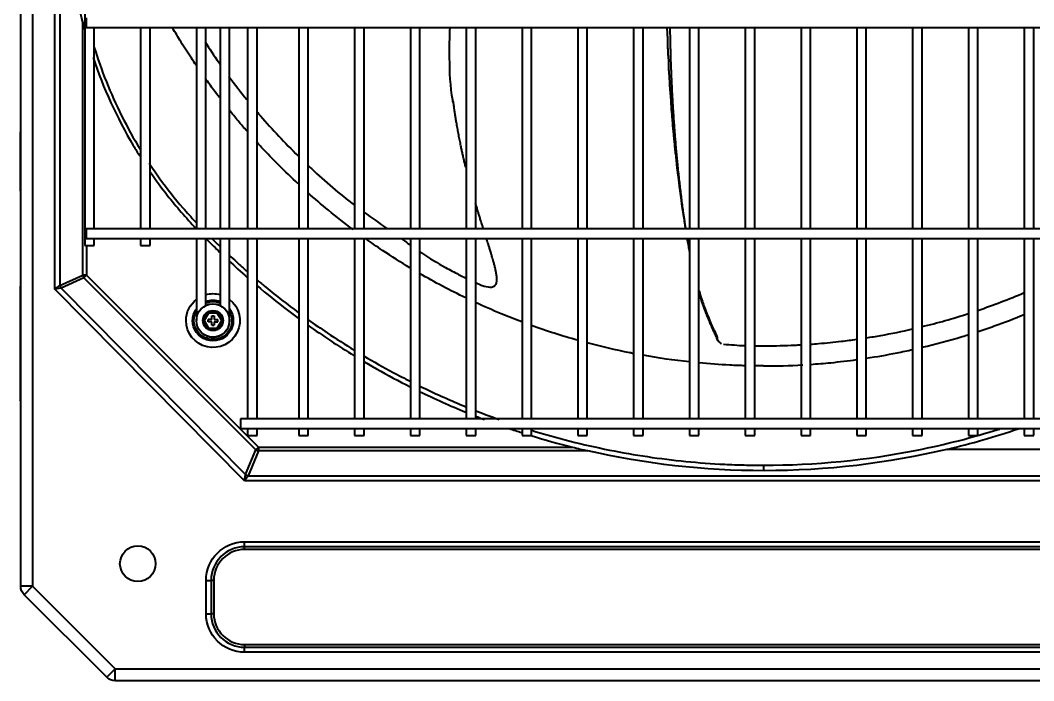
# Model space of a CAD drawing. Extents: x 58467 to 79089, y -33726 to -17391.
# Drawn here: x 78372.49 to 78415.17, y -19601.97 to -19574.17 of the extents above; entities that cross this region are included whole.
import ezdxf

# ---------------------------------------------------------------- set-up
doc = ezdxf.new("R2010")
doc.units = 0
doc.header["$LTSCALE"] = 100
doc.layers.add('+ENTE-ST-DOSEME USTU KONDDRENAJ', color=110, linetype='DOSEMEUSTUKONDENSDRENAJ_LINE', lineweight=40)
doc.linetypes.add('DOSEMEUSTUKONDENSDRENAJ_LINE', pattern='A,300,-40,["CD",Standard,S=15,R=0,X=-35,Y=-7.5],0', length=340)

# ---------------------------------------------------------------- blocks, each defined once
blk = doc.blocks.new('4. KAT SOL')
at = {"color": 3}
for p, q in [((54063.101, -32299.078, -3.539), (54063.101, -32231.073, -3.539)), ((54063.601, -32231.073, -3.539), (54063.601, -32299.078, -3.539)), ((54064.542, -32286.564, -3.539), (54064.542, -32237.509, -3.539)), ((54064.754, -32237.661, -3.539), (54064.754, -32286.412, -3.539)), ((54065.797, -32239.34, -3.539), (54065.797, -32284.733, -3.539)), ((54065.854, -32275.154, -3.539), (54065.854, -32275.354, -3.539)), ((54065.711, -32285.978, -3.539), (54065.711, -32275.331, -3.539)), ((54065.854, -32275.354, -3.539), (54065.854, -32275.554, -3.539)), ((54065.854, -32275.554, -3.539), (54184.216, -32275.554, -3.539)), ((54066.197, -32284.033, -3.539), (54066.197, -32275.554, -3.539)), ((54068.146, -32275.554, -3.539), (54068.146, -32284.033, -3.539)), ((54068.546, -32284.033, -3.539), (54068.546, -32275.554, -3.539)), ((54070.496, -32275.554, -3.539), (54070.496, -32284.032, -3.539)), ((54070.896, -32284.032, -3.539), (54070.896, -32275.554, -3.539)), ((54071.496, -32275.554, -3.539), (54071.496, -32284.033, -3.539)), ((54071.895, -32284.033, -3.539), (54071.896, -32275.554, -3.539)), ((54072.653, -32275.554, -3.539), (54072.653, -32284.032, -3.539)), ((54073.053, -32284.032, -3.539), (54073.053, -32275.554, -3.539)), ((54074.809, -32275.554, -3.539), (54074.809, -32284.032, -3.539)), ((54075.209, -32284.032, -3.539), (54075.209, -32275.554, -3.539)), ((54077.159, -32275.554, -3.539), (54077.159, -32284.032, -3.539)), ((54077.559, -32284.032, -3.539), (54077.559, -32275.554, -3.539)), ((54079.508, -32275.554, -3.539), (54079.508, -32284.032, -3.539)), ((54079.908, -32284.032, -3.539), (54079.908, -32275.554, -3.539)), ((54081.858, -32275.554, -3.539), (54081.858, -32284.032, -3.539)), ((54082.258, -32284.032, -3.539), (54082.258, -32275.554, -3.539)), ((54084.208, -32275.554, -3.539), (54084.208, -32284.032, -3.539)), ((54084.608, -32284.032, -3.539), (54084.608, -32275.554, -3.539)), ((54086.557, -32275.554, -3.539), (54086.557, -32284.032, -3.539)), ((54086.957, -32284.032, -3.539), (54086.957, -32275.554, -3.539)), ((54088.907, -32275.554, -3.539), (54088.907, -32284.032, -3.539)), ((54089.307, -32284.032, -3.539), (54089.307, -32275.554, -3.539)), ((54091.257, -32275.554, -3.539), (54091.257, -32284.032, -3.539)), ((54091.657, -32284.032, -3.539), (54091.657, -32275.554, -3.539)), ((54093.606, -32275.554, -3.539), (54093.606, -32284.032, -3.539)), ((54094.006, -32284.032, -3.539), (54094.006, -32275.554, -3.539)), ((54095.956, -32275.554, -3.539), (54095.956, -32284.032, -3.539)), ((54096.356, -32284.032, -3.539), (54096.356, -32275.554, -3.539)), ((54098.305, -32275.554, -3.539), (54098.305, -32284.032, -3.539)), ((54098.705, -32284.032, -3.539), (54098.705, -32275.554, -3.539)), ((54100.655, -32275.554, -3.539), (54100.655, -32284.032, -3.539)), ((54101.055, -32284.032, -3.539), (54101.055, -32275.554, -3.539)), ((54103.006, -32275.554, -3.539), (54103.006, -32284.032, -3.539)), ((54103.406, -32284.032, -3.539), (54103.406, -32275.554, -3.539)), ((54105.355, -32275.554, -3.539), (54105.355, -32284.032, -3.539)), ((54105.755, -32284.032, -3.539), (54105.755, -32275.554, -3.539)), ((54063.081, -32279.967, -3.539), (54063.081, -32280.267, -3.539)), ((54063.081, -32280.267, -3.539), (54063.081, -32282.45, -3.539)), ((54063.101, -32280.267, -3.539), (54063.081, -32280.267, -3.539)), ((54184.216, -32284.033, -3.539), (54065.854, -32284.033, -3.539)), ((54065.854, -32284.033, -3.539), (54065.854, -32284.233, -3.539)), ((54065.854, -32284.233, -3.539), (54065.854, -32284.433, -3.539)), ((54065.854, -32284.433, -3.539), (54184.216, -32284.433, -3.539)), ((54066.197, -32284.733, -3.539), (54066.197, -32284.433, -3.539)), ((54068.146, -32284.433, -3.539), (54068.146, -32284.733, -3.539)), ((54068.546, -32284.733, -3.539), (54068.546, -32284.433, -3.539)), ((54070.496, -32284.432, -3.539), (54070.496, -32285.567, -3.539)), ((54070.896, -32285.567, -3.539), (54070.896, -32284.432, -3.539)), ((54071.496, -32284.433, -3.539), (54071.496, -32285.567, -3.539)), ((54071.895, -32285.567, -3.539), (54071.895, -32284.433, -3.539)), ((54072.653, -32284.432, -3.539), (54072.653, -32292.031, -3.539)), ((54073.053, -32292.031, -3.539), (54073.053, -32284.432, -3.539)), ((54074.809, -32284.432, -3.539), (54074.809, -32292.031, -3.539)), ((54075.209, -32292.031, -3.539), (54075.209, -32284.432, -3.539)), ((54077.159, -32284.432, -3.539), (54077.159, -32292.031, -3.539)), ((54077.559, -32292.031, -3.539), (54077.559, -32284.432, -3.539)), ((54079.508, -32284.432, -3.539), (54079.508, -32292.031, -3.539)), ((54079.908, -32292.031, -3.539), (54079.908, -32284.432, -3.539)), ((54081.858, -32284.432, -3.539), (54081.858, -32292.031, -3.539)), ((54082.258, -32292.031, -3.539), (54082.258, -32284.432, -3.539)), ((54084.208, -32284.432, -3.539), (54084.208, -32292.031, -3.539)), ((54084.608, -32292.031, -3.539), (54084.608, -32284.432, -3.539)), ((54086.557, -32284.432, -3.539), (54086.557, -32292.031, -3.539)), ((54086.957, -32292.031, -3.539), (54086.957, -32284.432, -3.539)), ((54088.907, -32284.432, -3.539), (54088.907, -32292.031, -3.539)), ((54089.307, -32292.031, -3.539), (54089.307, -32284.432, -3.539)), ((54091.257, -32284.432, -3.539), (54091.257, -32292.031, -3.539)), ((54091.657, -32292.031, -3.539), (54091.657, -32284.432, -3.539)), ((54093.606, -32284.432, -3.539), (54093.606, -32292.031, -3.539)), ((54094.006, -32292.031, -3.539), (54094.006, -32284.432, -3.539)), ((54095.956, -32284.432, -3.539), (54095.956, -32292.031, -3.539)), ((54096.356, -32292.031, -3.539), (54096.356, -32284.432, -3.539)), ((54098.305, -32284.432, -3.539), (54098.305, -32292.031, -3.539)), ((54098.705, -32292.031, -3.539), (54098.705, -32284.432, -3.539)), ((54100.655, -32284.432, -3.539), (54100.655, -32292.031, -3.539)), ((54101.055, -32292.031, -3.539), (54101.055, -32284.432, -3.539)), ((54103.006, -32284.432, -3.539), (54103.006, -32292.031, -3.539)), ((54103.406, -32292.031, -3.539), (54103.406, -32284.432, -3.539)), ((54105.355, -32284.432, -3.539), (54105.355, -32292.031, -3.539)), ((54105.755, -32292.031, -3.539), (54105.755, -32284.432, -3.539)), ((54065.797, -32284.733, -3.539), (54066.197, -32284.733, -3.539)), ((54065.866, -32284.733, -3.539), (54065.866, -32285.978, -3.539)), ((54068.146, -32284.733, -3.539), (54068.546, -32284.733, -3.539)), ((54070.496, -32285.567, -3.539), (54070.496, -32285.85, -3.539)), ((54070.496, -32285.85, -3.539), (54070.496, -32286.215, -3.539)), ((54070.896, -32285.85, -3.539), (54070.896, -32285.567, -3.539)), ((54070.896, -32286.215, -3.539), (54070.896, -32285.85, -3.539)), ((54071.496, -32285.567, -3.539), (54071.496, -32285.85, -3.539)), ((54071.496, -32285.85, -3.539), (54071.496, -32286.215, -3.539)), ((54071.895, -32285.85, -3.539), (54071.895, -32285.567, -3.539)), ((54071.895, -32286.215, -3.539), (54071.895, -32285.85, -3.539)), ((54071.895, -32285.85, -3.539), (54071.895, -32285.85, -3.539)), ((54064.754, -32286.412, -3.539), (54065.711, -32285.978, -3.539)), ((54065.756, -32286.088, -3.539), (54064.799, -32286.522, -3.539)), ((54065.866, -32285.978, -3.539), (54065.711, -32285.978, -3.539)), ((54065.866, -32285.978, -3.539), (54065.756, -32286.088, -3.539)), ((54072.999, -32293.33, -3.539), (54065.756, -32286.088, -3.539)), ((54065.866, -32285.978, -3.539), (54073.109, -32293.22, -3.539)), ((54070.496, -32285.891, -3.539), (54070.496, -32287.875, -3.539)), ((54070.496, -32285.891, -3.539), (54070.496, -32287.889, -3.539)), ((54070.896, -32287.259, -3.539), (54070.896, -32285.891, -3.539)), ((54071.496, -32286.215, -3.539), (54071.496, -32286.498, -3.539)), ((54071.895, -32286.215, -3.539), (54071.895, -32286.215, -3.539)), ((54071.895, -32286.498, -3.539), (54071.895, -32286.215, -3.539)), ((54063.081, -32286.448, -3.539), (54063.081, -32290.931, -3.539)), ((54064.542, -32286.564, -3.539), (54064.754, -32286.412, -3.539)), ((54064.799, -32286.522, -3.539), (54064.542, -32286.564, -3.539)), ((54072.523, -32294.636, -3.539), (54064.542, -32286.564, -3.539)), ((54064.799, -32286.522, -3.539), (54072.565, -32294.378, -3.539)), ((54071.496, -32286.498, -3.539), (54071.496, -32287.259, -3.539)), ((54071.895, -32287.875, -3.539), (54071.895, -32286.498, -3.539)), ((54070.771, -32287.891, -3.539), (54070.983, -32287.523, -3.539)), ((54070.983, -32287.523, -3.539), (54071.408, -32287.523, -3.539)), ((54070.983, -32287.523, -3.539), (54071.012, -32287.573, -3.539)), ((54071.379, -32287.573, -3.539), (54071.408, -32287.523, -3.539)), ((54071.408, -32287.523, -3.539), (54071.621, -32287.891, -3.539)), ((54070.983, -32288.259, -3.539), (54070.771, -32287.891, -3.539)), ((54070.771, -32287.891, -3.539), (54070.829, -32287.891, -3.539)), ((54071.012, -32287.573, -3.539), (54070.829, -32287.891, -3.539)), ((54070.829, -32287.891, -3.539), (54071.012, -32288.209, -3.539)), ((54071.146, -32287.841, -3.539), (54070.996, -32287.841, -3.539)), ((54070.996, -32287.941, -3.539), (54070.996, -32287.841, -3.539)), ((54071.146, -32287.941, -3.539), (54070.996, -32287.941, -3.539)), ((54071.379, -32287.573, -3.539), (54071.012, -32287.573, -3.539)), ((54071.146, -32287.691, -3.539), (54071.246, -32287.691, -3.539)), ((54071.146, -32287.841, -3.539), (54071.146, -32287.691, -3.539)), ((54071.146, -32288.091, -3.539), (54071.146, -32287.941, -3.539)), ((54071.246, -32287.691, -3.539), (54071.246, -32287.841, -3.539)), ((54071.246, -32287.841, -3.539), (54071.396, -32287.841, -3.539)), ((54071.246, -32287.941, -3.539), (54071.246, -32288.091, -3.539)), ((54071.246, -32287.941, -3.539), (54071.396, -32287.941, -3.539)), ((54071.563, -32287.891, -3.539), (54071.379, -32287.573, -3.539)), ((54071.379, -32288.209, -3.539), (54071.563, -32287.891, -3.539)), ((54071.396, -32287.941, -3.539), (54071.396, -32287.841, -3.539)), ((54071.621, -32287.891, -3.539), (54071.408, -32288.259, -3.539)), ((54071.563, -32287.891, -3.539), (54071.621, -32287.891, -3.539)), ((54070.983, -32288.259, -3.539), (54071.012, -32288.209, -3.539)), ((54071.408, -32288.259, -3.539), (54070.983, -32288.259, -3.539)), ((54071.012, -32288.209, -3.539), (54071.379, -32288.209, -3.539)), ((54071.146, -32288.091, -3.539), (54071.246, -32288.091, -3.539)), ((54071.379, -32288.209, -3.539), (54071.408, -32288.259, -3.539)), ((54063.101, -32290.931, -3.539), (54063.081, -32290.931, -3.539)), ((54063.081, -32290.931, -3.539), (54063.081, -32291.231, -3.539)), ((54177.808, -32292.031, -3.539), (54072.353, -32292.031, -3.539)), ((54072.353, -32292.031, -3.539), (54072.353, -32292.231, -3.539)), ((54072.353, -32292.231, -3.539), (54072.353, -32292.431, -3.539)), ((54072.353, -32292.431, -3.539), (54177.808, -32292.431, -3.539)), ((54072.653, -32292.431, -3.539), (54072.653, -32292.731, -3.539)), ((54073.053, -32292.731, -3.539), (54073.053, -32292.431, -3.539)), ((54074.809, -32292.431, -3.539), (54074.809, -32292.731, -3.539)), ((54075.209, -32292.731, -3.539), (54075.209, -32292.431, -3.539)), ((54077.159, -32292.431, -3.539), (54077.159, -32292.731, -3.539)), ((54077.559, -32292.731, -3.539), (54077.559, -32292.431, -3.539)), ((54079.508, -32292.431, -3.539), (54079.508, -32292.731, -3.539)), ((54079.908, -32292.731, -3.539), (54079.908, -32292.431, -3.539)), ((54081.858, -32292.431, -3.539), (54081.858, -32292.731, -3.539)), ((54082.258, -32292.731, -3.539), (54082.258, -32292.431, -3.539)), ((54084.208, -32292.431, -3.539), (54084.208, -32292.731, -3.539)), ((54084.608, -32292.731, -3.539), (54084.608, -32292.431, -3.539)), ((54086.557, -32292.431, -3.539), (54086.557, -32292.731, -3.539)), ((54086.957, -32292.731, -3.539), (54086.957, -32292.431, -3.539)), ((54088.907, -32292.431, -3.539), (54088.907, -32292.731, -3.539)), ((54089.307, -32292.731, -3.539), (54089.307, -32292.431, -3.539)), ((54091.257, -32292.431, -3.539), (54091.257, -32292.731, -3.539)), ((54091.657, -32292.731, -3.539), (54091.657, -32292.431, -3.539)), ((54093.606, -32292.431, -3.539), (54093.606, -32292.731, -3.539)), ((54094.006, -32292.731, -3.539), (54094.006, -32292.431, -3.539)), ((54095.956, -32292.431, -3.539), (54095.956, -32292.731, -3.539)), ((54096.356, -32292.731, -3.539), (54096.356, -32292.431, -3.539)), ((54098.305, -32292.431, -3.539), (54098.305, -32292.731, -3.539)), ((54098.705, -32292.731, -3.539), (54098.705, -32292.431, -3.539)), ((54100.655, -32292.431, -3.539), (54100.655, -32292.731, -3.539)), ((54101.055, -32292.731, -3.539), (54101.055, -32292.431, -3.539)), ((54103.006, -32292.431, -3.539), (54103.006, -32292.731, -3.539)), ((54103.406, -32292.731, -3.539), (54103.406, -32292.431, -3.539)), ((54105.355, -32292.431, -3.539), (54105.355, -32292.731, -3.539)), ((54105.755, -32292.731, -3.539), (54105.755, -32292.431, -3.539)), ((54072.653, -32292.731, -3.539), (54073.053, -32292.731, -3.539)), ((54074.809, -32292.731, -3.539), (54075.209, -32292.731, -3.539)), ((54077.159, -32292.731, -3.539), (54077.559, -32292.731, -3.539)), ((54079.508, -32292.731, -3.539), (54079.908, -32292.731, -3.539)), ((54081.858, -32292.731, -3.539), (54082.258, -32292.731, -3.539)), ((54084.208, -32292.731, -3.539), (54084.608, -32292.731, -3.539)), ((54086.557, -32292.731, -3.539), (54086.957, -32292.731, -3.539)), ((54088.907, -32292.731, -3.539), (54089.307, -32292.731, -3.539)), ((54091.257, -32292.731, -3.539), (54091.657, -32292.731, -3.539)), ((54093.606, -32292.731, -3.539), (54094.006, -32292.731, -3.539)), ((54095.956, -32292.731, -3.539), (54096.356, -32292.731, -3.539)), ((54098.305, -32292.731, -3.539), (54098.705, -32292.731, -3.539)), ((54100.655, -32292.731, -3.539), (54101.055, -32292.731, -3.539)), ((54103.006, -32292.731, -3.539), (54103.406, -32292.731, -3.539)), ((54105.355, -32292.731, -3.539), (54105.755, -32292.731, -3.539)), ((54072.565, -32294.378, -3.539), (54072.999, -32293.33, -3.539)), ((54073.109, -32293.376, -3.539), (54072.675, -32294.424, -3.539)), ((54073.109, -32293.22, -3.539), (54072.999, -32293.33, -3.539)), ((54073.109, -32293.22, -3.539), (54086.336, -32293.22, -3.539)), ((54073.109, -32293.22, -3.539), (54073.109, -32293.376, -3.539)), ((54086.985, -32293.376, -3.539), (54073.109, -32293.376, -3.539)), ((54112.924, -32293.312, -3.539), (54102.103, -32293.312, -3.539)), ((54072.523, -32294.636, -3.539), (54072.565, -32294.378, -3.539)), ((54072.675, -32294.424, -3.539), (54072.523, -32294.636, -3.539)), ((54177.681, -32294.636, -3.539), (54072.523, -32294.636, -3.539)), ((54072.675, -32294.424, -3.539), (54177.529, -32294.424, -3.539)), ((54072.529, -32297.203, -3.539), (54177.674, -32297.203, -3.539)), ((54072.529, -32297.415, -3.539), (54072.529, -32297.203, -3.539)), ((54177.674, -32297.415, -3.539), (54072.529, -32297.415, -3.539)), ((54072.529, -32297.527, -3.539), (54072.529, -32297.415, -3.539)), ((54177.674, -32297.527, -3.539), (54072.529, -32297.527, -3.539)), ((54063.601, -32299.078, -3.539), (54063.101, -32299.078, -3.539)), ((54063.248, -32299.432, -3.539), (54063.601, -32299.078, -3.539)), ((54063.601, -32299.078, -3.539), (54067.079, -32302.552, -3.539)), ((54070.905, -32300.232, -3.539), (54070.905, -32298.827, -3.539)), ((54070.905, -32298.827, -3.539), (54071.118, -32298.827, -3.539)), ((54071.118, -32298.827, -3.539), (54071.118, -32300.232, -3.539)), ((54071.23, -32298.827, -3.539), (54071.118, -32298.827, -3.539)), ((54071.23, -32298.827, -3.539), (54071.23, -32300.232, -3.539)), ((54066.725, -32302.906, -3.539), (54063.248, -32299.432, -3.539)), ((54070.905, -32300.232, -3.539), (54071.118, -32300.232, -3.539)), ((54071.23, -32300.232, -3.539), (54071.118, -32300.232, -3.539)), ((54072.529, -32301.532, -3.539), (54177.674, -32301.532, -3.539)), ((54072.529, -32301.532, -3.539), (54072.529, -32301.644, -3.539)), ((54072.529, -32301.644, -3.539), (54177.674, -32301.644, -3.539)), ((54072.529, -32301.856, -3.539), (54072.529, -32301.644, -3.539)), ((54177.674, -32301.856, -3.539), (54072.529, -32301.856, -3.539)), ((54066.725, -32302.906, -3.539), (54067.079, -32302.552, -3.539)), ((54067.079, -32302.552, -3.539), (54183.081, -32302.552, -3.539)), ((54067.079, -32303.052, -3.539), (54067.079, -32302.552, -3.539)), ((54183.081, -32303.052, -3.539), (54067.079, -32303.052, -3.539))]:
    blk.add_line(p, q, dxfattribs=at)
for centre, radius in [((54071.196, -32287.891, -3.539), 0.7), ((54071.196, -32287.891, -3.539), 0.425), ((54071.196, -32287.891, -3.539), 0.425), ((54068.03, -32298.127, -3.539), 0.75)]:
    blk.add_circle(centre, radius, dxfattribs=at)
for centre, radius, start, end in [((54063.161, -32279.967, -3.539), 0.08, 138.5895, 180), ((54072.529, -32298.827, -3.539), 1.412, 90, 180), ((54072.529, -32298.827, -3.539), 1.3, 90, 180), ((54072.529, -32300.232, -3.539), 1.412, 180, 270), ((54072.529, -32300.232, -3.539), 1.3, 180, 270)]:
    blk.add_arc(centre, radius, start, end, dxfattribs=at)
at = {"color": 3, "extrusion": (0, 0, -1)}
for centre, radius, start, end in [((-54071.196, -32287.891, 3.539), 1.133, 0, 51.8512), ((-54071.196, -32287.891, 3.539), 1.133, 128.1431, 0), ((-54071.196, -32287.891, 3.539), 1.133, 74.6494, 105.3451), ((-54071.196, -32287.891, 3.539), 0.856, 69.5025, 110.4919), ((-54071.196, -32287.891, 3.539), 0.8, 67.978, 112.0104), ((-54071.196, -32287.891, 3.539), 0.856, 144.7874, 0), ((-54071.196, -32287.891, 3.539), 0.856, 0, 35.1956), ((-54071.196, -32287.891, 3.539), 0.8, 0, 28.9576), ((-54071.196, -32287.891, 3.539), 0.8, 151.0199, 0), ((-54063.161, -32291.231, 3.539), 0.08, 318.5895, 0), ((-54072.529, -32298.827, 3.539), 1.624, 0, 90), ((-54063.601, -32299.078, 3.539), 0.5, 315, 0), ((-54072.529, -32300.232, 3.539), 1.624, 270, 0), ((-54067.079, -32302.552, 3.539), 0.5, 270, 315)]:
    blk.add_arc(centre, radius, start, end, dxfattribs=at)
at = {"color": 3}
for centre, major_axis in [((54065.866, -32285.978, -3.539), (0.084, -0.203)), ((54064.909, -32286.412, -3.539), (0.084, -0.203)), ((54073.109, -32293.22, -3.539), (0.203, -0.084)), ((54072.675, -32294.268, -3.539), (0.203, -0.084))]:
    blk.add_ellipse(centre, major_axis=major_axis, ratio=0.678598, start_param=4.438375, end_param=4.986403, dxfattribs=at)
for points, knots in [([(54065.711, -32275.331, -3.539), (54065.423, -32274.178, -3.539), (54065.245, -32273.006, -3.539), (54065.135, -32271.221, -3.539), (54065.199, -32270.624, -3.539), (54065.143, -32269.431, -3.539), (54065.119, -32268.834, -3.539), (54065.009, -32265.847, -3.539), (54064.966, -32263.449, -3.539), (54064.966, -32261.053, -3.539)], [0, 0, 0, 0, 0.25, 0.25, 0.375, 0.375, 0.5, 0.5, 1, 1, 1, 1]), ([(54070.488, -32277.146, -3.539), (54070.42, -32277.046, -3.539), (54070.204, -32276.722, -3.539), (54069.869, -32276.199, -3.539), (54069.61, -32275.771, -3.539), (54069.492, -32275.571, -3.539)], [0, 0, 0, 0, 0.194465, 0.627386, 1, 1, 1, 1]), ([(54081.31, -32278.704, -3.539), (54081.304, -32278.675, -3.539), (54081.185, -32278.062, -3.539), (54081.153, -32277.004, -3.539), (54081.16, -32275.979, -3.539), (54081.182, -32275.554, -3.539)], [0, 0, 0, 0, 0.028763, 0.596266, 1, 1, 1, 1]), ([(54090.311, -32275.553, -3.539), (54090.311, -32275.583, -3.539), (54090.311, -32275.651, -3.539), (54090.316, -32275.763, -3.539), (54090.33, -32275.93, -3.539), (54090.335, -32276.124, -3.539), (54090.337, -32276.344, -3.539), (54090.346, -32276.584, -3.539), (54090.367, -32276.836, -3.539), (54090.377, -32277.051, -3.539), (54090.38, -32277.224, -3.539), (54090.383, -32277.381, -3.539), (54090.406, -32277.587, -3.539), (54090.416, -32277.81, -3.539), (54090.423, -32278.025, -3.539), (54090.438, -32278.256, -3.539), (54090.464, -32278.502, -3.539), (54090.479, -32278.715, -3.539), (54090.486, -32278.889, -3.539), (54090.494, -32279.052, -3.539), (54090.522, -32279.263, -3.539), (54090.536, -32279.495, -3.539), (54090.55, -32279.713, -3.539), (54090.572, -32279.942, -3.539), (54090.602, -32280.181, -3.539), (54090.621, -32280.394, -3.539), (54090.633, -32280.574, -3.539), (54090.649, -32280.745, -3.539), (54090.685, -32280.963, -3.539), (54090.704, -32281.218, -3.539), (54090.727, -32281.445, -3.539), (54090.757, -32281.675, -3.539), (54090.791, -32281.903, -3.539), (54090.812, -32282.128, -3.539), (54090.847, -32282.422, -3.539), (54090.892, -32282.647, -3.539), (54090.919, -32282.909, -3.539), (54090.951, -32283.159, -3.539), (54090.998, -32283.423, -3.539), (54091.033, -32283.646, -3.539), (54091.059, -32283.831, -3.539), (54091.076, -32283.945, -3.539), (54091.089, -32284.009, -3.539), (54091.094, -32284.034, -3.539)], [0, 0, 0, 0, 0.010355, 0.022017, 0.034912, 0.06644, 0.084702, 0.104252, 0.145583, 0.183247, 0.197905, 0.209829, 0.23371, 0.264361, 0.282067, 0.301316, 0.342279, 0.380092, 0.394981, 0.407215, 0.43204, 0.463541, 0.481722, 0.501226, 0.542595, 0.579874, 0.594265, 0.606592, 0.633467, 0.667291, 0.686602, 0.707431, 0.750283, 0.785454, 0.798796, 0.843668, 0.862, 0.881783, 0.924485, 0.963805, 0.979109, 0.991789, 1, 1, 1, 1]), ([(54090.434, -32275.553, -3.539), (54090.435, -32275.595, -3.539), (54090.436, -32275.67, -3.539), (54090.439, -32275.811, -3.539), (54090.441, -32275.944, -3.539), (54090.445, -32276.11, -3.539), (54090.448, -32276.246, -3.539), (54090.452, -32276.415, -3.539), (54090.456, -32276.567, -3.539), (54090.461, -32276.732, -3.539), (54090.465, -32276.88, -3.539), (54090.47, -32277.027, -3.539), (54090.476, -32277.191, -3.539), (54090.482, -32277.338, -3.539), (54090.488, -32277.502, -3.539), (54090.494, -32277.65, -3.539), (54090.502, -32277.816, -3.539), (54090.509, -32277.967, -3.539), (54090.516, -32278.118, -3.539), (54090.524, -32278.283, -3.539), (54090.532, -32278.429, -3.539), (54090.541, -32278.591, -3.539), (54090.549, -32278.736, -3.539), (54090.559, -32278.898, -3.539), (54090.569, -32279.059, -3.539), (54090.579, -32279.204, -3.539), (54090.589, -32279.366, -3.539), (54090.6, -32279.513, -3.539), (54090.611, -32279.677, -3.539), (54090.622, -32279.824, -3.539), (54090.633, -32279.969, -3.539), (54090.646, -32280.128, -3.539), (54090.659, -32280.285, -3.539), (54090.672, -32280.443, -3.539), (54090.685, -32280.6, -3.539), (54090.698, -32280.741, -3.539), (54090.712, -32280.898, -3.539), (54090.725, -32281.04, -3.539), (54090.741, -32281.199, -3.539), (54090.755, -32281.342, -3.539), (54090.769, -32281.484, -3.539), (54090.785, -32281.64, -3.539), (54090.8, -32281.778, -3.539), (54090.817, -32281.93, -3.539), (54090.832, -32282.067, -3.539), (54090.849, -32282.219, -3.539), (54090.867, -32282.371, -3.539), (54090.883, -32282.507, -3.539), (54090.902, -32282.658, -3.539), (54090.919, -32282.795, -3.539), (54090.939, -32282.948, -3.539), (54090.957, -32283.084, -3.539), (54090.975, -32283.219, -3.539), (54090.995, -32283.367, -3.539), (54091.014, -32283.499, -3.539), (54091.035, -32283.644, -3.539), (54091.052, -32283.76, -3.539), (54091.073, -32283.9, -3.539), (54091.085, -32283.982, -3.539), (54091.094, -32284.034, -3.539)], [0, 0, 0, 0, 0.014465, 0.025686, 0.048127, 0.059348, 0.081789, 0.09301, 0.115451, 0.132282, 0.149113, 0.165944, 0.182775, 0.205216, 0.216437, 0.238878, 0.255709, 0.27254, 0.289371, 0.306202, 0.328643, 0.339864, 0.362305, 0.379136, 0.395967, 0.418408, 0.429629, 0.45207, 0.468901, 0.485732, 0.502563, 0.519394, 0.541835, 0.558666, 0.575497, 0.597939, 0.609159, 0.631601, 0.648431, 0.665262, 0.682093, 0.698924, 0.721366, 0.732586, 0.755028, 0.771859, 0.78869, 0.811131, 0.822351, 0.844793, 0.861624, 0.878455, 0.895286, 0.912117, 0.934558, 0.945779, 0.96822, 0.97944, 1, 1, 1, 1]), ([(54066.172, -32276.319, -3.539), (54066.176, -32276.333, -3.539), (54066.181, -32276.348, -3.539), (54066.489, -32277.353, -3.539), (54066.882, -32278.336, -3.539), (54067.591, -32279.754, -3.539), (54067.855, -32280.229, -3.539), (54068.139, -32280.692, -3.539)], [0, 0, 0, 0, 0.009339, 0.009339, 0.659059, 0.659059, 1, 1, 1, 1]), ([(54070.863, -32276.164, -3.539), (54071.049, -32276.45, -3.539), (54071.257, -32276.76, -3.539), (54071.473, -32277.068, -3.539), (54071.491, -32277.093, -3.539)], [0, 0, 0, 0, 0.918999, 1, 1, 1, 1]), ([(54066.147, -32276.824, -3.539), (54066.581, -32278.117, -3.539), (54067.147, -32279.35, -3.539), (54067.929, -32280.671, -3.539), (54068.019, -32280.817, -3.539), (54068.11, -32280.962, -3.539)], [0, 0, 0, 0, 0.888688, 0.888688, 1, 1, 1, 1]), ([(54071.471, -32278.507, -3.539), (54071.388, -32278.398, -3.539), (54071.185, -32278.13, -3.539), (54070.987, -32277.859, -3.539), (54070.872, -32277.697, -3.539)], [0, 0, 0, 0, 0.406175, 1, 1, 1, 1]), ([(54081.842, -32281.445, -3.539), (54081.834, -32281.414, -3.539), (54081.812, -32281.325, -3.539), (54081.777, -32281.178, -3.539), (54081.737, -32281.005, -3.539), (54081.698, -32280.832, -3.539), (54081.66, -32280.659, -3.539), (54081.619, -32280.467, -3.539), (54081.584, -32280.294, -3.539), (54081.546, -32280.1, -3.539), (54081.517, -32279.945, -3.539), (54081.482, -32279.75, -3.539), (54081.451, -32279.575, -3.539), (54081.419, -32279.377, -3.539), (54081.391, -32279.198, -3.539), (54081.364, -32279.016, -3.539), (54081.339, -32278.834, -3.539), (54081.324, -32278.713, -3.539), (54081.316, -32278.652, -3.539)], [0, 0, 0, 0, 0.034815, 0.097756, 0.160698, 0.223639, 0.28658, 0.349522, 0.433443, 0.475404, 0.559326, 0.601287, 0.685208, 0.74815, 0.811091, 0.874032, 0.936973, 1, 1, 1, 1]), ([(54072.63, -32279.922, -3.539), (54072.502, -32279.776, -3.539), (54072.251, -32279.483, -3.539), (54072.007, -32279.184, -3.539), (54071.886, -32279.035, -3.539)], [0, 0, 0, 0, 0.502284, 1, 1, 1, 1]), ([(54073.042, -32279.094, -3.539), (54073.092, -32279.153, -3.539), (54073.64, -32279.791, -3.539), (54074.224, -32280.41, -3.539), (54074.781, -32280.957, -3.539)], [0, 0, 0, 0, 0.092857, 1, 1, 1, 1]), ([(54073.962, -32281.347, -3.539), (54073.763, -32281.145, -3.539), (54073.446, -32280.823, -3.539), (54073.14, -32280.492, -3.539), (54073.026, -32280.367, -3.539)], [0, 0, 0, 0, 0.627651, 1, 1, 1, 1]), ([(54068.503, -32281.263, -3.539), (54068.651, -32281.485, -3.539), (54068.803, -32281.705, -3.539), (54069.266, -32282.341, -3.539), (54069.589, -32282.751, -3.539), (54070.102, -32283.347, -3.539), (54070.278, -32283.543, -3.539), (54070.467, -32283.745, -3.539), (54070.476, -32283.755, -3.539), (54070.486, -32283.765, -3.539)], [0, 0, 0, 0, 0.252174, 0.252174, 0.74207, 0.74207, 0.987018, 0.987018, 1, 1, 1, 1]), ([(54075.2, -32281.361, -3.539), (54075.248, -32281.406, -3.539), (54075.868, -32281.99, -3.539), (54076.519, -32282.555, -3.539), (54077.156, -32283.039, -3.539)], [0, 0, 0, 0, 0.077831, 1, 1, 1, 1]), ([(54068.542, -32281.619, -3.539), (54068.775, -32281.958, -3.539), (54069.018, -32282.29, -3.539), (54069.652, -32283.098, -3.539), (54070.055, -32283.565, -3.539), (54070.48, -32284.012, -3.539)], [0, 0, 0, 0, 0.39962, 0.39962, 1, 1, 1, 1]), ([(54077.096, -32284.061, -3.539), (54076.745, -32283.798, -3.539), (54076.4, -32283.528, -3.539), (54075.765, -32283.006, -3.539), (54075.473, -32282.757, -3.539), (54075.186, -32282.502, -3.539)], [0, 0, 0, 0, 0.533334, 0.533334, 1, 1, 1, 1]), ([(54082.586, -32284.034, -3.539), (54082.586, -32284.034, -3.539), (54082.571, -32283.987, -3.539), (54082.54, -32283.891, -3.539), (54082.5, -32283.761, -3.539), (54082.458, -32283.628, -3.539), (54082.417, -32283.494, -3.539), (54082.375, -32283.358, -3.539), (54082.333, -32283.22, -3.539), (54082.293, -32283.087, -3.539), (54082.263, -32282.987, -3.539), (54082.249, -32282.94, -3.539)], [0, 0, 0, 0, 0.000305, 0.138428, 0.276551, 0.368633, 0.506756, 0.644879, 0.736961, 0.875084, 1, 1, 1, 1]), ([(54079.491, -32285.67, -3.539), (54079.1, -32285.435, -3.539), (54078.716, -32285.191, -3.539), (54078.102, -32284.781, -3.539), (54077.87, -32284.621, -3.539), (54077.64, -32284.457, -3.539)], [0, 0, 0, 0, 0.617576, 0.617576, 1, 1, 1, 1]), ([(54083.129, -32286.322, -3.539), (54083.134, -32286.308, -3.539), (54083.14, -32286.282, -3.539), (54083.145, -32286.252, -3.539), (54083.149, -32286.206, -3.539), (54083.15, -32286.17, -3.539), (54083.15, -32286.126, -3.539), (54083.147, -32286.075, -3.539), (54083.143, -32286.029, -3.539), (54083.135, -32285.97, -3.539), (54083.127, -32285.918, -3.539), (54083.116, -32285.854, -3.539), (54083.104, -32285.794, -3.539), (54083.087, -32285.718, -3.539), (54083.069, -32285.639, -3.539), (54083.049, -32285.558, -3.539), (54083.03, -32285.485, -3.539), (54083.01, -32285.411, -3.539), (54082.985, -32285.323, -3.539), (54082.959, -32285.232, -3.539), (54082.928, -32285.126, -3.539), (54082.899, -32285.031, -3.539), (54082.869, -32284.933, -3.539), (54082.839, -32284.835, -3.539), (54082.803, -32284.719, -3.539), (54082.766, -32284.602, -3.539), (54082.734, -32284.502, -3.539), (54082.717, -32284.447, -3.539), (54082.709, -32284.422, -3.539)], [0, 0, 0, 0, 0.051203, 0.085927, 0.120651, 0.155375, 0.190098, 0.224822, 0.259546, 0.29427, 0.328994, 0.363718, 0.398442, 0.433165, 0.485251, 0.519975, 0.554699, 0.589423, 0.624147, 0.676233, 0.710956, 0.763042, 0.797766, 0.83249, 0.884576, 0.936662, 0.971386, 1, 1, 1, 1]), ([(54091.158, -32284.432, -3.539), (54091.158, -32284.434, -3.539), (54091.165, -32284.478, -3.539), (54091.18, -32284.566, -3.539), (54091.203, -32284.695, -3.539), (54091.223, -32284.809, -3.539), (54091.241, -32284.909, -3.539), (54091.251, -32284.966, -3.539), (54091.257, -32284.996, -3.539)], [0, 0, 0, 0, 0.008257, 0.234671, 0.461085, 0.687499, 0.838441, 1, 1, 1, 1]), ([(54091.169, -32284.432, -3.539), (54091.17, -32284.441, -3.539), (54091.179, -32284.498, -3.539), (54091.196, -32284.608, -3.539), (54091.224, -32284.772, -3.539), (54091.245, -32284.877, -3.539), (54091.257, -32284.934, -3.539)], [0, 0, 0, 0, 0.049758, 0.328143, 0.614367, 1, 1, 1, 1]), ([(54079.907, -32284.998, -3.539), (54079.931, -32285.014, -3.539), (54080.28, -32285.251, -3.539), (54080.822, -32285.575, -3.539), (54081.459, -32285.909, -3.539), (54081.749, -32286.057, -3.539), (54081.855, -32286.109, -3.539)], [0, 0, 0, 0, 0.039319, 0.566519, 0.843939, 1, 1, 1, 1]), ([(54071.877, -32285.138, -3.539), (54071.98, -32285.234, -3.539), (54072.084, -32285.33, -3.539), (54072.338, -32285.561, -3.539), (54072.49, -32285.695, -3.539), (54072.642, -32285.829, -3.539)], [0, 0, 0, 0, 0.410399, 0.410399, 1, 1, 1, 1]), ([(54073.052, -32286.181, -3.539), (54073.172, -32286.283, -3.539), (54073.293, -32286.383, -3.539), (54073.867, -32286.855, -3.539), (54074.329, -32287.214, -3.539), (54074.8, -32287.561, -3.539)], [0, 0, 0, 0, 0.211709, 0.211709, 1, 1, 1, 1]), ([(54073.037, -32286.411, -3.539), (54073.462, -32286.77, -3.539), (54073.895, -32287.117, -3.539), (54074.485, -32287.566, -3.539), (54074.633, -32287.677, -3.539), (54074.783, -32287.787, -3.539)], [0, 0, 0, 0, 0.749906, 0.749906, 1, 1, 1, 1]), ([(54082.256, -32286.301, -3.539), (54082.319, -32286.33, -3.539), (54082.488, -32286.403, -3.539), (54082.711, -32286.476, -3.539), (54082.914, -32286.485, -3.539), (54083.005, -32286.461, -3.539), (54083.063, -32286.426, -3.539), (54083.107, -32286.381, -3.539), (54083.125, -32286.341, -3.539), (54083.133, -32286.31, -3.539)], [0, 0, 0, 0, 0.20564, 0.547118, 0.687895, 0.809193, 0.86101, 0.907117, 1, 1, 1, 1]), ([(54091.657, -32286.628, -3.539), (54091.659, -32286.636, -3.539), (54091.671, -32286.675, -3.539), (54091.685, -32286.725, -3.539), (54091.713, -32286.816, -3.539), (54091.754, -32286.939, -3.539), (54091.813, -32287.12, -3.539), (54091.935, -32287.46, -3.539), (54092.087, -32287.834, -3.539), (54092.243, -32288.192, -3.539), (54092.332, -32288.371, -3.539), (54092.386, -32288.483, -3.539), (54092.418, -32288.57, -3.539), (54092.426, -32288.663, -3.539), (54092.435, -32288.708, -3.539), (54092.437, -32288.727, -3.539)], [0, 0, 0, 0, 0.011818, 0.05826, 0.078147, 0.142338, 0.204041, 0.310202, 0.571842, 0.682665, 0.781248, 0.831854, 0.86924, 0.927978, 1, 1, 1, 1]), ([(54084.197, -32287.949, -3.539), (54083.905, -32287.839, -3.539), (54083.616, -32287.725, -3.539), (54082.964, -32287.454, -3.539), (54082.602, -32287.296, -3.539), (54082.244, -32287.13, -3.539)], [0, 0, 0, 0, 0.44095, 0.44095, 1, 1, 1, 1]), ([(54091.656, -32286.725, -3.539), (54091.657, -32286.726, -3.539), (54091.664, -32286.751, -3.539), (54091.682, -32286.812, -3.539), (54091.712, -32286.91, -3.539), (54091.743, -32287.006, -3.539), (54091.77, -32287.089, -3.539), (54091.798, -32287.172, -3.539), (54091.831, -32287.265, -3.539), (54091.864, -32287.356, -3.539), (54091.893, -32287.435, -3.539), (54091.923, -32287.513, -3.539), (54091.953, -32287.59, -3.539), (54091.987, -32287.676, -3.539), (54092.017, -32287.75, -3.539), (54092.047, -32287.823, -3.539), (54092.072, -32287.883, -3.539), (54092.098, -32287.944, -3.539), (54092.126, -32288.012, -3.539), (54092.155, -32288.078, -3.539), (54092.183, -32288.144, -3.539), (54092.205, -32288.195, -3.539), (54092.229, -32288.251, -3.539), (54092.249, -32288.297, -3.539), (54092.273, -32288.35, -3.539), (54092.291, -32288.391, -3.539), (54092.311, -32288.438, -3.539), (54092.329, -32288.48, -3.539), (54092.345, -32288.515, -3.539), (54092.361, -32288.552, -3.539), (54092.368, -32288.568, -3.539), (54092.37, -32288.573, -3.539)], [0, 0, 0, 0, 0.001018, 0.033246, 0.081587, 0.129929, 0.162157, 0.194385, 0.242727, 0.291069, 0.323297, 0.355525, 0.403867, 0.436095, 0.484437, 0.516665, 0.548893, 0.581121, 0.613349, 0.661691, 0.693919, 0.726147, 0.758375, 0.790603, 0.82283, 0.855058, 0.887286, 0.919514, 0.951742, 0.98397, 1, 1, 1, 1]), ([(54070.802, -32288.459, -3.539), (54070.817, -32288.472, -3.539), (54070.859, -32288.504, -3.539), (54070.951, -32288.552, -3.539), (54071.1, -32288.592, -3.539), (54071.308, -32288.595, -3.539), (54071.51, -32288.529, -3.539), (54071.674, -32288.411, -3.539), (54071.791, -32288.276, -3.539), (54071.875, -32288.097, -3.539), (54071.895, -32287.964, -3.539), (54071.896, -32287.891, -3.539)], [0, 0, 0, 0, 0.042244, 0.108681, 0.210744, 0.339451, 0.513473, 0.618017, 0.733965, 0.8613, 1, 1, 1, 1]), ([(54075.209, -32287.857, -3.539), (54075.471, -32288.044, -3.539), (54075.736, -32288.227, -3.539), (54076.381, -32288.659, -3.539), (54076.763, -32288.903, -3.539), (54077.15, -32289.14, -3.539)], [0, 0, 0, 0, 0.415669, 0.415669, 1, 1, 1, 1]), ([(54103.377, -32288.365, -3.539), (54103.391, -32288.36, -3.539), (54103.405, -32288.355, -3.539), (54103.645, -32288.276, -3.539), (54103.87, -32288.199, -3.539), (54104.52, -32287.967, -3.539), (54104.941, -32287.805, -3.539), (54105.357, -32287.634, -3.539)], [0, 0, 0, 0, 0.021083, 0.021083, 0.358408, 0.358408, 1, 1, 1, 1]), ([(54098.706, -32288.619, -3.539), (54098.91, -32288.587, -3.539), (54099.559, -32288.478, -3.539), (54100.209, -32288.345, -3.539), (54100.655, -32288.243, -3.539)], [0, 0, 0, 0, 0.31466, 1, 1, 1, 1]), ([(54088.905, -32289.28, -3.539), (54088.852, -32289.27, -3.539), (54088.798, -32289.259, -3.539), (54088.142, -32289.129, -3.539), (54087.543, -32288.989, -3.539), (54086.949, -32288.831, -3.539)], [0, 0, 0, 0, 0.081892, 0.081892, 1, 1, 1, 1]), ([(54092.379, -32288.593, -3.539), (54092.396, -32288.625, -3.539), (54092.432, -32288.689, -3.539), (54092.473, -32288.763, -3.539), (54092.528, -32288.812, -3.539), (54092.579, -32288.846, -3.539), (54092.607, -32288.86, -3.539)], [0, 0, 0, 0, 0.181976, 0.413188, 0.708779, 1, 1, 1, 1]), ([(54096.357, -32288.886, -3.539), (54096.471, -32288.877, -3.539), (54096.905, -32288.844, -3.539), (54097.554, -32288.779, -3.539), (54098.089, -32288.709, -3.539), (54098.306, -32288.679, -3.539)], [0, 0, 0, 0, 0.175255, 0.666459, 1, 1, 1, 1]), ([(54101.063, -32289.018, -3.539), (54101.625, -32288.884, -3.539), (54102.184, -32288.733, -3.539), (54102.831, -32288.538, -3.539), (54102.92, -32288.51, -3.539), (54103.009, -32288.482, -3.539)], [0, 0, 0, 0, 0.861253, 0.861253, 1, 1, 1, 1]), ([(54092.693, -32288.881, -3.539), (54092.996, -32288.911, -3.539), (54093.301, -32288.933, -3.539), (54093.603, -32288.945, -3.539), (54093.606, -32288.945, -3.539)], [0, 0, 0, 0, 0.989422, 1, 1, 1, 1]), ([(54094.007, -32288.955, -3.539), (54094.158, -32288.956, -3.539), (54094.725, -32288.956, -3.539), (54095.374, -32288.941, -3.539), (54095.872, -32288.916, -3.539), (54095.957, -32288.911, -3.539)], [0, 0, 0, 0, 0.229112, 0.868027, 1, 1, 1, 1]), ([(54098.711, -32289.476, -3.539), (54099.142, -32289.41, -3.539), (54099.571, -32289.335, -3.539), (54100.22, -32289.207, -3.539), (54100.44, -32289.16, -3.539), (54100.661, -32289.111, -3.539)], [0, 0, 0, 0, 0.659092, 0.659092, 1, 1, 1, 1]), ([(54077.545, -32289.611, -3.539), (54077.724, -32289.717, -3.539), (54077.904, -32289.821, -3.539), (54078.55, -32290.186, -3.539), (54079.021, -32290.438, -3.539), (54079.496, -32290.678, -3.539)], [0, 0, 0, 0, 0.279714, 0.279714, 1, 1, 1, 1]), ([(54077.559, -32289.385, -3.539), (54077.959, -32289.622, -3.539), (54078.365, -32289.851, -3.539), (54079.016, -32290.2, -3.539), (54079.257, -32290.325, -3.539), (54079.5, -32290.447, -3.539)], [0, 0, 0, 0, 0.633211, 0.633211, 1, 1, 1, 1]), ([(54093.605, -32289.793, -3.539), (54093.39, -32289.787, -3.539), (54093.175, -32289.779, -3.539), (54092.525, -32289.747, -3.539), (54092.09, -32289.716, -3.539), (54091.656, -32289.675, -3.539)], [0, 0, 0, 0, 0.331279, 0.331279, 1, 1, 1, 1]), ([(54096.358, -32289.735, -3.539), (54096.643, -32289.715, -3.539), (54096.927, -32289.692, -3.539), (54097.578, -32289.627, -3.539), (54097.945, -32289.584, -3.539), (54098.31, -32289.534, -3.539)], [0, 0, 0, 0, 0.43543, 0.43543, 1, 1, 1, 1]), ([(54079.906, -32290.649, -3.539), (54080.504, -32290.94, -3.539), (54081.111, -32291.213, -3.539), (54081.764, -32291.484, -3.539), (54081.807, -32291.502, -3.539), (54081.849, -32291.519, -3.539)], [0, 0, 0, 0, 0.9348, 0.9348, 1, 1, 1, 1]), ([(54084.602, -32292.507, -3.539), (54085.683, -32292.841, -3.539), (54086.78, -32293.119, -3.539), (54088.952, -32293.553, -3.539), (54090.027, -32293.713, -3.539), (54091.654, -32293.874, -3.539), (54092.198, -32293.914, -3.539), (54093.014, -32293.954, -3.539), (54093.286, -32293.963, -3.539), (54093.831, -32293.977, -3.539), (54094.107, -32293.98, -3.539), (54094.376, -32293.98, -3.539)], [0, 0, 0, 0, 0.344826, 0.344826, 0.672413, 0.672413, 0.836207, 0.836207, 0.918103, 0.918103, 1, 1, 1, 1]), ([(54094.377, -32293.98, -3.539), (54096.55, -32293.981, -3.539), (54098.732, -32293.765, -3.539), (54102.018, -32293.111, -3.539), (54103.174, -32292.815, -3.539), (54104.312, -32292.457, -3.539)], [0, 0, 0, 0, 0.642828, 0.642828, 1, 1, 1, 1])]:
    blk.add_open_spline(points, degree=3, knots=knots, dxfattribs=at)
for points in [[(54065.711, -32275.331, -3.539), (54065.738, -32275.439, -3.539), (54065.766, -32275.549, -3.539), (54065.796, -32275.659, -3.539)], [(54071.868, -32277.615, -3.539), (54072.11, -32277.943, -3.539), (54072.362, -32278.268, -3.539), (54072.622, -32278.589, -3.539)], [(54074.786, -32282.139, -3.539), (54074.507, -32281.882, -3.539), (54074.234, -32281.619, -3.539), (54073.962, -32281.347, -3.539)], [(54077.551, -32283.331, -3.539), (54077.878, -32283.567, -3.539), (54078.213, -32283.797, -3.539), (54078.548, -32284.031, -3.539)], [(54070.893, -32284.434, -3.539), (54070.915, -32284.456, -3.539), (54070.937, -32284.478, -3.539), (54070.959, -32284.5, -3.539)], [(54070.959, -32284.5, -3.539), (54071.13, -32284.67, -3.539), (54071.302, -32284.839, -3.539), (54071.476, -32285.006, -3.539)], [(54071.147, -32284.438, -3.539), (54071.257, -32284.547, -3.539), (54071.369, -32284.656, -3.539), (54071.481, -32284.764, -3.539)], [(54079.116, -32284.433, -3.539), (54079.246, -32284.526, -3.539), (54079.375, -32284.62, -3.539), (54079.505, -32284.714, -3.539)], [(54071.868, -32285.376, -3.539), (54072.118, -32285.608, -3.539), (54072.371, -32285.836, -3.539), (54072.627, -32286.06, -3.539)], [(54081.843, -32286.941, -3.539), (54081.18, -32286.621, -3.539), (54080.529, -32286.276, -3.539), (54079.893, -32285.907, -3.539)], [(54103.406, -32287.461, -3.539), (54104.056, -32287.24, -3.539), (54104.707, -32286.991, -3.539), (54105.356, -32286.715, -3.539)], [(54101.055, -32288.148, -3.539), (54101.704, -32287.989, -3.539), (54102.355, -32287.805, -3.539), (54103.006, -32287.594, -3.539)], [(54075.185, -32288.078, -3.539), (54075.823, -32288.532, -3.539), (54076.478, -32288.964, -3.539), (54077.145, -32289.371, -3.539)], [(54086.551, -32288.722, -3.539), (54085.892, -32288.537, -3.539), (54085.24, -32288.328, -3.539), (54084.596, -32288.096, -3.539)], [(54091.255, -32289.634, -3.539), (54090.601, -32289.563, -3.539), (54089.95, -32289.469, -3.539), (54089.303, -32289.354, -3.539)], [(54094.376, -32289.803, -3.539), (54094.252, -32289.803, -3.539), (54094.129, -32289.802, -3.539), (54094.006, -32289.801, -3.539)], [(54094.376, -32289.803, -3.539), (54094.931, -32289.803, -3.539), (54095.482, -32289.787, -3.539), (54096.031, -32289.756, -3.539)], [(54079.896, -32290.876, -3.539), (54080.537, -32291.188, -3.539), (54081.188, -32291.48, -3.539), (54081.848, -32291.75, -3.539)], [(54082.254, -32291.682, -3.539), (54082.581, -32291.811, -3.539), (54082.911, -32291.935, -3.539), (54083.241, -32292.053, -3.539)], [(54082.247, -32291.91, -3.539), (54082.375, -32291.961, -3.539), (54082.503, -32292.01, -3.539), (54082.632, -32292.059, -3.539)], [(54083.67, -32292.434, -3.539), (54083.847, -32292.494, -3.539), (54084.023, -32292.553, -3.539), (54084.201, -32292.61, -3.539)], [(54102.103, -32293.312, -3.539), (54103.121, -32293.07, -3.539), (54104.122, -32292.78, -3.539), (54105.106, -32292.445, -3.539)], [(54084.599, -32292.736, -3.539), (54085.172, -32292.912, -3.539), (54085.751, -32293.074, -3.539), (54086.336, -32293.22, -3.539)], [(54086.336, -32293.22, -3.539), (54086.554, -32293.275, -3.539), (54086.772, -32293.327, -3.539), (54086.985, -32293.376, -3.539)], [(54094.406, -32294.211, -3.539), (54091.866, -32294.214, -3.539), (54089.395, -32293.928, -3.539), (54086.985, -32293.376, -3.539)], [(54102.103, -32293.312, -3.539), (54099.605, -32293.906, -3.539), (54097.041, -32294.214, -3.539), (54094.406, -32294.211, -3.539)], [(54094.377, -32293.98, -3.539), (54094.377, -32294.037, -3.539), (54094.376, -32294.12, -3.539), (54094.376, -32294.211, -3.539)]]:
    blk.add_open_spline(points, degree=3, dxfattribs=at)

msp = doc.modelspace()

# ---------------------------------------------------------------- block references
at = {"layer": '+ENTE-ST-DOSEME USTU KONDDRENAJ', "color": 3, "linetype": 'Continuous'}
msp.add_blockref('4. KAT SOL', (24309.411, 12701.082), dxfattribs=at)

doc.saveas('drawing.dxf')
